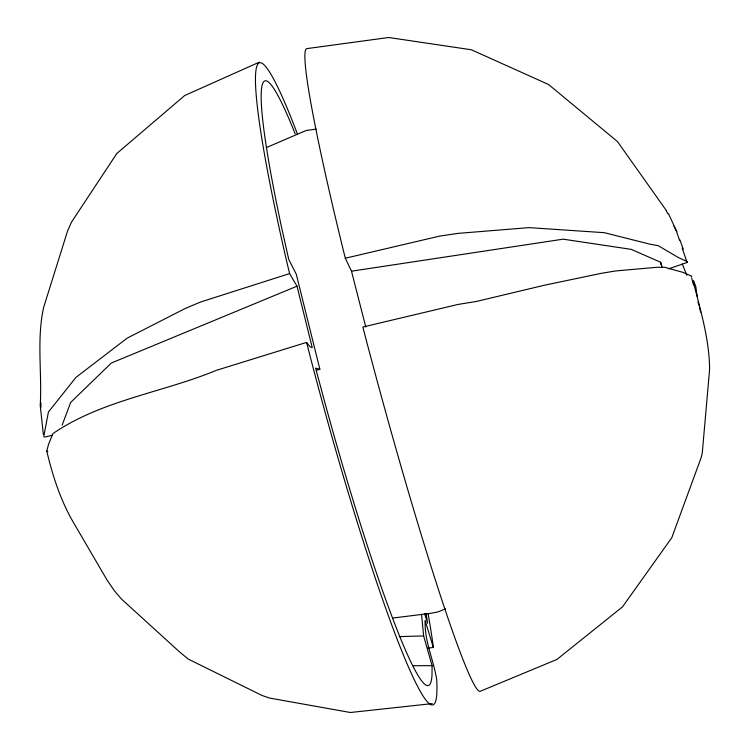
<?xml version="1.0" encoding="UTF-8"?>
<svg xmlns="http://www.w3.org/2000/svg" width="750" height="750" viewBox="0 0 750 750"><rect width="100%" height="100%" fill="white"/><g stroke="black" fill="none" stroke-linecap="round" stroke-linejoin="round"><path stroke-width="1.12" d="M421.528 614.297L423.637 635.925L432.084 665.681L432 675.431A313.069 26.222 74.9 0 1 326.306 407.897L315.591 368.081L319.875 369.272L296.288 274.247L288.759 259.453L281.606 227.522A313.069 26.222 74.9 0 1 295.162 133.828M40.931 402.881L40.922 407.428M668.653 268.847L687.075 262.481L687.272 261.619L678.263 257.494L658.247 245.672L650.175 244.228L604.331 232.678L528.984 227.625L457.725 233.409L439.594 236.119L345.319 258.225L342.197 245.709A332.887 18.628 74.9 0 1 306.703 48.638L388.706 37.5L471.412 49.781L548.587 84.516L617.494 141.6L666.291 210.459M691.444 277.069L691.659 276.178L682.762 272.306L664.669 267.281L657.141 267.272L615.45 270.966L601.172 273.356L545.091 285.075L476.672 301.388L457.913 304.462L362.859 327.037L367.2 343.716A332.887 18.628 74.9 0 0 480.094 691.35L556.95 659.419L622.509 606.844L671.784 537.712L701.222 457.444L702.272 452.972L709.603 369.394C709.425 339.422 700.472 310.256 693.178 281.409M432.234 703.622L350.391 712.5L269.55 698.062L262.041 695.484L188.334 659.147L179.963 652.294L121.528 599.119L114.478 590.906L106.997 579.938L73.669 522.872C60.638 500.728 52.688 475.969 46.772 451.078L48.497 444.488L52.922 433.594C101.878 400.116 162.591 392.569 216.525 370.284L306.591 342.384L310.022 346.809L312.244 347.644L297.009 286.191L289.603 273.591L286.603 261.075A332.231 27.881 74.9 0 1 297.328 133.8M62.147 425.156L70.678 402.422L111.309 363.038L297.009 286.191M259.453 62.1L184.678 95.541L116.859 153.459L71.513 222.094L67.453 231.319L43.659 307.322C36.488 339.478 42.15 372.9 40.228 405.506L43.35 434.4M266.278 147.637L305.991 130.547L316.247 129.075M445.584 608.85L438.094 611.887L431.25 613.247L392.897 618.038M289.603 273.591L200.531 302.025L185.147 308.531L127.2 338.119L75.872 377.456L48.413 412.05L43.763 436.556L44.794 437.062L52.397 435.253M316.509 370.256L319.875 369.272M345.319 258.225L351.506 271.191L563.137 239.166L631.312 249.375L660.684 262.275L662.25 267.572M427.622 648.188L433.359 647.456L432.638 641.812A332.231 27.881 74.9 0 0 428.062 613.509M399.216 636.619L423.637 635.925M413.381 665.719L432.084 665.681M46.772 451.078L47.869 451.594M668.484 213.713L676.791 231.591M666.225 210.712L667.762 213.816M673.941 226.237L676.509 231.422L679.528 240.291M682.312 264.066L686.841 275.363M693.553 280.556L695.822 286.697L697.116 296.166M679.978 239.963L683.269 249.309M682.172 248.063L687.075 262.481M424.528 613.528L427.613 623.241L426.056 613.406M433.359 647.456L425.138 620.672C424.331 641.259 433.669 659.944 436.716 679.753A332.231 27.881 74.9 0 1 310.837 359.053L306.591 342.384M691.734 278.194L693.534 284.981M698.006 301.95L698.906 305.344M699.497 307.603L700.697 312.131M351.506 271.191L365.784 327.075M660.684 262.275L660.788 264.366"/></g></svg>
